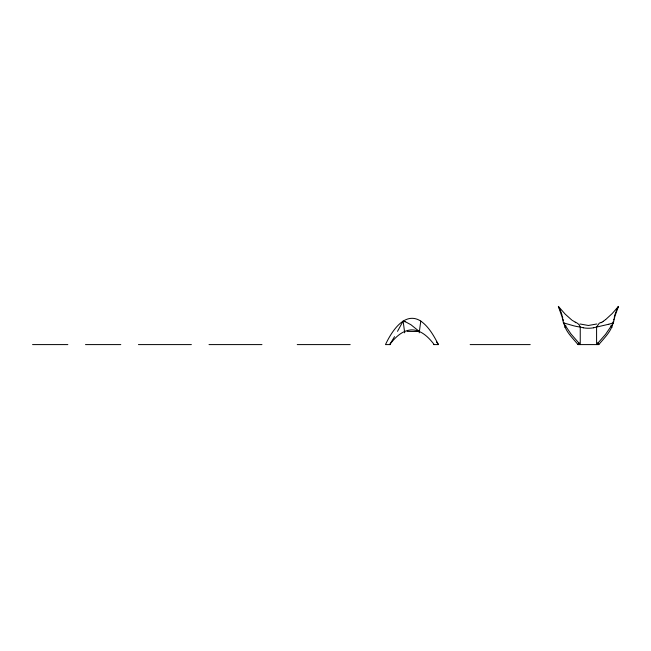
<?xml version="1.0" encoding="UTF-8"?>
<svg xmlns="http://www.w3.org/2000/svg" width="651" height="651" viewBox="0 0 651 651"><rect width="100%" height="100%" fill="white"/><g stroke="black" fill="none" stroke-linecap="round" stroke-linejoin="round"><path stroke-width="0.98" d="M419.195 332.832L420.774 321.065C404.474 310.682 391.332 332.1 385.482 344.591L390.201 344.591M563.799 322.514C565.206 331.416 572.579 337.845 578.023 344.591L598.806 344.591C604.51 337.633 611.997 330.92 613.234 321.61M613.633 319.861L613.836 319.014M614.235 317.395L614.634 315.849M614.837 315.117L615.236 313.717M615.439 313.05L615.838 311.796M616.245 310.641L618.45 306.409L614.983 316.044A96.267 29.751 -90 0 0 613.405 322.855L605.52 334.394L596.585 344.591L596.585 327.046L599.262 323.173L601.898 322.221M397.509 331.335L403.124 321.065L404.702 332.832M394.539 336.657L390.079 343.98M564.808 327.298L565.939 325.842M389.68 344.591C394.799 337.95 401.35 331.099 410.097 329.992A16.714 16.503 0 0 1 413.808 329.992C422.548 331.099 429.107 337.95 434.217 344.591M618.45 306.409L612.143 313.619L605.967 319.291M605.707 319.503L603.339 321.26M601.215 322.693L601.76 322.31M603.208 321.35L602.419 321.879M596.845 323.986L588.414 325.484L579.992 323.986M608.807 324.222L593.517 327.787M609.067 324.149L613.405 322.847M572.05 320.211C574.971 322.367 579.081 322.872 580.244 327.046L580.244 344.591L571.049 334.061L563.432 322.847A101.458 31.354 -90 0 0 562.171 317.297L558.379 306.409L560.788 311.202M407.144 331.392L419.374 331.522L410.944 324.751L405.231 321.651M32.55 344.591L67.842 344.591M85.493 344.591L120.785 344.591M138.427 344.591L191.37 344.591M209.012 344.591L261.954 344.591M297.247 344.591L350.189 344.591M433.704 344.591L438.424 344.591C433.9 335.916 428.928 326.851 420.774 321.065M470.152 344.591L530.215 344.591M583.312 327.787L580.244 327.046A60.494 57.532 90 0 1 573.417 325.72L563.432 322.847M575.199 322.391L575.614 322.693M571.521 319.804L565.214 314.156L558.379 306.409M610.89 325.842L612.03 327.298M436.406 341.808L437.675 343.525M437.863 343.785L438.424 344.591M561.089 312.098L561.496 313.375M561.691 314.059L562.098 315.483M562.399 316.614L562.798 318.193M563.099 319.438L563.4 320.731M593.525 327.787A28.001 28.001 0 0 1 583.312 327.787M578.023 344.591A57.654 33.885 -90 0 1 578.999 342.67M597.838 342.67A57.654 33.885 90 0 1 598.806 344.591M403.026 321.277A27.285 18.594 -48 0 1 405.142 321.806"/></g></svg>
